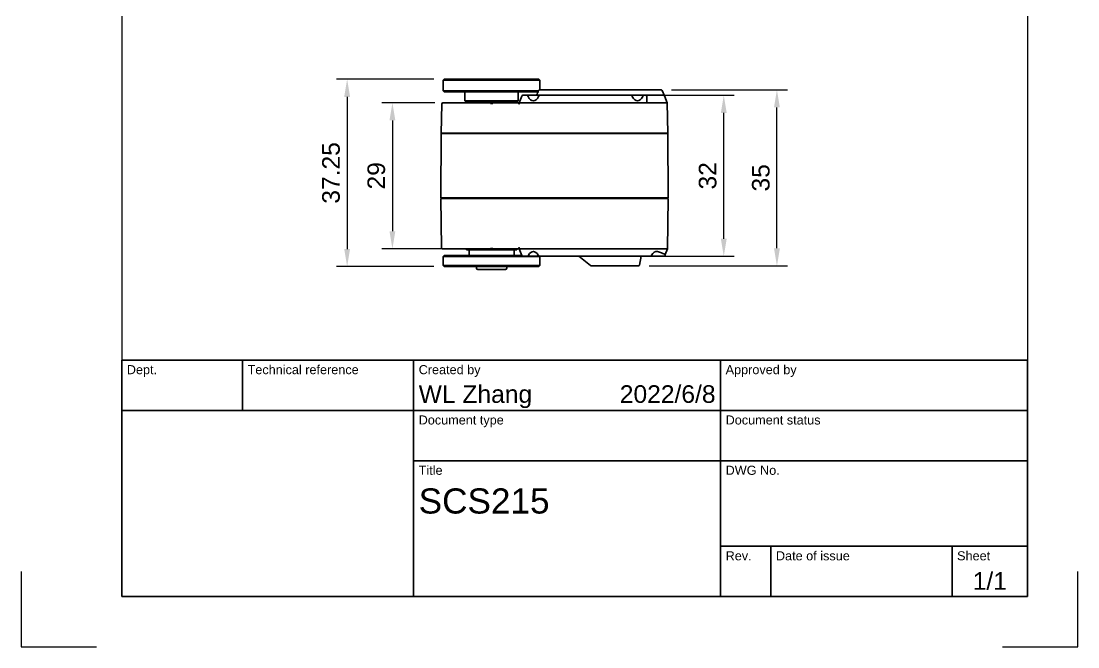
# Model space of a CAD drawing. Header units: millimetres. Extents: x 0 to 210, y 0 to 297.
# Drawn here: x 0 to 210, y 0 to 124.4 of the extents above; entities that cross this region are included whole.
import ezdxf
from ezdxf.enums import TextEntityAlignment as Align

# ---------------------------------------------------------------- set-up
doc = ezdxf.new("R2010")
doc.units = ezdxf.units.MM
doc.header["$LTSCALE"] = 0.75
for name, color, linetype, lineweight in [('Border', 7, 'Continuous', 25), ('Dimensions', 7, 'Continuous', 18), ('TitleBlock', 7, 'Continuous', 35), ('可见', 7, 'Continuous', 35)]:
    doc.layers.add(name, color=color, linetype=linetype, lineweight=lineweight)
doc.styles.add('FusionTitle', font='arial.ttf')
doc.styles.get("Standard").update_dxf_attribs({"font": 'arial.ttf'})
doc.dimstyles.new('ISO-25', dxfattribs={"dimtxt": 3.5, "dimasz": 3.5, "dimexe": 2.1, "dimexo": 2.1, "dimgap": 1.4, "dimtad": 1, "dimzin": 12, "dimdsep": 46, "dimtxsty": 'Standard', "dimcen": 0, "dimclrd": 256, "dimclre": 256, "dimclrt": 256, "dimazin": 3, "dimtp": 0.1, "dimtm": 0.1, "dimtfac": 0.714286, "dimtmove": 0, "dimatfit": 3, "dimfxl": 1, "dimtzin": 12, "dimarcsym": 0})

# ---------------------------------------------------------------- blocks, each defined once
blk = doc.blocks.new('ISO_A4(P)_SHEET')
at = {"layer": 'Border'}
for p, q in [((20, 287), (20, 10)), ((200, 287), (200, 10)), ((20, 10), (200, 10))]:
    blk.add_line(p, q, dxfattribs=at)
at = {"layer": 'Defpoints'}
for p, q in [((0, 15), (0, 0)), ((210, 0), (210, 15)), ((0, 0), (15, 0)), ((195, 0), (210, 0))]:
    blk.add_line(p, q, dxfattribs=at)
blk = doc.blocks.new('ISO_TITLEBLOCK')
at = {"layer": 'TitleBlock'}
for p, q in [((0, 47), (-180, 47)), ((-180, 47), (-180, 0)), ((-156, 37), (-156, 47)), ((-122, 0), (-122, 47)), ((-61, 0), (-61, 47)), ((0, 0), (0, 47)), ((-180, 37), (0, 37)), ((-122, 27), (0, 27)), ((-61, 10), (0, 10)), ((-51, 0), (-51, 10)), ((-15, 0), (-15, 10)), ((-180, 0), (0, 0))]:
    blk.add_line(p, q, dxfattribs=at)
at = {"layer": 'TitleBlock', "style": 'FusionTitle'}
for s, p in [('Dept.', (-179, 46)), ('Technical reference', (-155, 46)), ('Created by', (-121, 46)), ('Approved by', (-60, 46)), ('Document type', (-121, 36)), ('Document status', (-60, 36)), ('Title', (-121, 26)), ('DWG No.', (-60, 26)), ('Rev.', (-60, 9)), ('Date of issue', (-50, 9)), ('Sheet', (-14, 9))]:
    blk.add_text(s, height=1.8, dxfattribs=at).set_placement(p, align=Align.TOP_LEFT)
for tag, height, p in [('DEPT', 3.5, (-179, 42)), ('TECHNICAL_REFERENCE', 3.5, (-155, 42)), ('CREATED_BY', 3.5, (-121, 42)), ('APPROVED_BY', 3.5, (-60, 42)), ('DOCUMENT_TYPE', 3.5, (-121, 32)), ('DOCUMENT_STATUS', 3.5, (-60, 32)), ('TITLE_1', 5, (-121, 21.5)), ('TITLE_2', 5, (-121, 14)), ('TITLE_3', 5, (-121, 6.5)), ('DATE_OF_ISSUE', 3.5, (-50, 5))]:
    blk.add_attdef(tag, text='', height=height, dxfattribs=at).set_placement(p, align=Align.TOP_LEFT)
for tag, p in [('CREATED_DATE', (-62, 42)), ('APPROVED_DATE', (-0.99, 42))]:
    blk.add_attdef(tag, text='', height=3.5, dxfattribs=at).set_placement(p, align=Align.TOP_RIGHT)
for tag, height, p in [('DRAWING_NUMBER', 5, (-30.5, 19.75)), ('REV', 3.5, (-56, 4.85)), ('SHEET', 3.5, (-7.5, 4.85))]:
    blk.add_attdef(tag, text='', height=height, dxfattribs=at).set_placement(p, align=Align.TOP_CENTER)
blk = doc.blocks.new('*D32')
at = {"layer": 'Defpoints', "color": 0, "transparency": 16777216}
for p in [(84.093786, 112.826677), (64.784708, 75.576677), (84.093786, 75.576677)]:
    blk.add_point(p, dxfattribs=at)
at = {"layer": 'Dimensions', "lineweight": -2, "transparency": 16777216}
for p, q in [((81.993786, 112.826677), (62.684708, 112.826677)), ((64.784708, 109.326677), (64.784708, 79.076677)), ((81.993786, 75.576677), (62.684708, 75.576677))]:
    blk.add_line(p, q, dxfattribs=at)
at = {"layer": 'Dimensions', "transparency": 16777216}
for points in [[(64.201375, 109.326677), (65.368041, 109.326677), (64.784708, 112.826677)], [(64.201375, 79.076677), (65.368041, 79.076677), (64.784708, 75.576677)]]:
    blk.add_solid(points, dxfattribs=at)
at = {"layer": 'Dimensions', "transparency": 16777216, "insert": (61.596509, 94.201677), "char_height": 3.5, "attachment_point": 5, "rotation": 90}
blk.add_mtext('37.25', dxfattribs=at)
blk = doc.blocks.new('*D43')
at = {"layer": 'Defpoints', "color": 0, "transparency": 16777216}
for p in [(121.505265, 109.626677), (139.63119, 109.626677), (125.241505, 77.626677)]:
    blk.add_point(p, dxfattribs=at)
at = {"layer": 'Dimensions', "lineweight": -2, "transparency": 16777216}
for p, q in [((123.605265, 109.626677), (141.73119, 109.626677)), ((139.63119, 81.126677), (139.63119, 106.126677)), ((127.341505, 77.626677), (141.73119, 77.626677))]:
    blk.add_line(p, q, dxfattribs=at)
at = {"layer": 'Dimensions', "transparency": 16777216}
for points in [[(139.047857, 106.126677), (140.214524, 106.126677), (139.63119, 109.626677)], [(139.047857, 81.126677), (140.214524, 81.126677), (139.63119, 77.626677)]]:
    blk.add_solid(points, dxfattribs=at)
at = {"layer": 'Dimensions', "transparency": 16777216, "insert": (136.442991, 93.626677), "char_height": 3.5, "attachment_point": 5, "rotation": 90}
blk.add_mtext('32', dxfattribs=at)
blk = doc.blocks.new('*D44')
at = {"layer": 'Defpoints', "color": 0, "transparency": 16777216}
for p in [(127.16658, 110.726677), (150.197518, 110.726677), (122.69403, 75.726677)]:
    blk.add_point(p, dxfattribs=at)
at = {"layer": 'Dimensions', "lineweight": -2, "transparency": 16777216}
for p, q in [((129.26658, 110.726677), (152.297518, 110.726677)), ((150.197518, 79.226677), (150.197518, 107.226677)), ((124.79403, 75.726677), (152.297518, 75.726677))]:
    blk.add_line(p, q, dxfattribs=at)
at = {"layer": 'Dimensions', "transparency": 16777216}
for points in [[(149.614184, 107.226677), (150.780851, 107.226677), (150.197518, 110.726677)], [(149.614184, 79.226677), (150.780851, 79.226677), (150.197518, 75.726677)]]:
    blk.add_solid(points, dxfattribs=at)
at = {"layer": 'Dimensions', "transparency": 16777216, "insert": (147.009318, 93.226677), "char_height": 3.5, "attachment_point": 5, "rotation": 90}
blk.add_mtext('35', dxfattribs=at)
blk = doc.blocks.new('*D45')
at = {"layer": 'Defpoints', "color": 0, "transparency": 16777216}
for p in [(84.336613, 108.126677), (73.782468, 79.126678), (85.695666, 79.126678)]:
    blk.add_point(p, dxfattribs=at)
at = {"layer": 'Dimensions', "lineweight": -2, "transparency": 16777216}
for p, q in [((82.236613, 108.126677), (71.682468, 108.126677)), ((73.782468, 104.626677), (73.782468, 82.626678)), ((83.595666, 79.126678), (71.682468, 79.126678))]:
    blk.add_line(p, q, dxfattribs=at)
at = {"layer": 'Dimensions', "transparency": 16777216}
for points in [[(73.199135, 104.626677), (74.365801, 104.626677), (73.782468, 108.126677)], [(73.199135, 82.626678), (74.365801, 82.626678), (73.782468, 79.126678)]]:
    blk.add_solid(points, dxfattribs=at)
at = {"layer": 'Dimensions', "transparency": 16777216, "insert": (70.595463, 93.626677), "char_height": 3.5, "attachment_point": 5, "rotation": 90}
blk.add_mtext('29', dxfattribs=at)

msp = doc.modelspace()

# ---------------------------------------------------------------- linework, layer by layer
at = {"layer": '可见'}
for p, q in [((84.094, 112.827), (83.894, 112.627)), ((83.894, 110.527), (83.894, 112.627)), ((102.894, 112.827), (103.094, 112.627)), ((103.094, 110.727), (103.094, 112.627)), ((84.094, 110.327), (83.894, 110.527)), ((88.194, 108.527), (88.194, 110.327)), ((98.794, 108.527), (98.794, 110.327)), ((99.492, 109.47, 11.378), (98.955, 108.126, 11.934)), ((99.725, 109.627, 11.378), (100.805, 109.627, 11.378)), ((102.782, 109.627, 11.378), (121.505, 109.627, 11.378)), ((103.061, 110.727, 6.72), (127.167, 110.727, 6.72)), ((123.482, 109.627, 11.378), (124.094, 109.627, 11.378)), ((124.344, 108.127, 11.896), (124.344, 109.377, 11.378)), ((126.244, 109.627, 7.85), (127.655, 109.627, 7.85)), ((127.84, 109.503, 6.817), (127.398, 110.572, 6.723)), ((128.41, 108.127, 7.852), (127.84, 109.503, 7.85)), ((83.574, 107.88, 8.788), (83.494, 102.127, 8.822)), ((85.718, 108.127, 11.407), (84.337, 108.127, 10.026)), ((86.955, 108.127, 11.92), (93.244, 108.127, 11.92)), ((88.394, 108.327), (88.194, 108.527)), ((90.499, 108.327, -0.18), (90.499, 108.227, -0.18)), ((90.525, 108.227, 0.43), (90.525, 108.327, 0.43)), ((90.549, 108.327, 0.571), (90.549, 108.227, 0.571)), ((90.725, 108.227, 1.154), (90.725, 108.327, 1.154)), ((90.783, 108.327, 1.285), (90.783, 108.227, 1.285)), ((91.099, 108.227, 1.807), (91.099, 108.327, 1.807)), ((91.188, 108.327, 1.919), (91.188, 108.227, 1.919)), ((91.623, 108.227, 2.346), (91.623, 108.327, 2.346)), ((91.738, 108.327, 2.432), (91.738, 108.227, 2.432)), ((92.266, 108.227, 2.737), (92.266, 108.327, 2.737)), ((92.398, 108.327, 2.793), (92.398, 108.227, 2.793)), ((92.985, 108.227, 2.957), (92.985, 108.327, 2.957)), ((93.127, 108.327, 2.977), (93.127, 108.227, 2.977)), ((93.244, 108.127, 9), (93.744, 108.127, 9)), ((93.244, 108.027, 12.12), (93.744, 108.027, 12.12)), ((93.736, 108.227, 2.99), (93.736, 108.327, 2.99)), ((93.744, 108.127, 11.92), (98.955, 108.127, 11.92)), ((93.879, 108.327, 2.975), (93.879, 108.227, 2.975)), ((94.472, 108.227, 2.836), (94.472, 108.327, 2.836)), ((94.606, 108.327, 2.786), (94.606, 108.227, 2.786)), ((95.147, 108.227, 2.504), (95.147, 108.327, 2.504)), ((95.264, 108.327, 2.422), (95.264, 108.227, 2.422)), ((95.717, 108.227, 2.014), (95.717, 108.327, 2.014)), ((95.811, 108.327, 1.905), (95.811, 108.227, 1.905)), ((96.148, 108.227, 1.398), (96.148, 108.327, 1.398)), ((96.212, 108.327, 1.269), (96.212, 108.227, 1.269)), ((96.394, 108.127), (96.404, 108.137)), ((96.412, 108.227, 0.694), (96.412, 108.327, 0.694)), ((96.442, 108.327, 0.553), (96.442, 108.227, 0.553)), ((96.493, 108.227, -0.054), (96.493, 108.327, -0.054)), ((98.594, 108.327), (98.794, 108.527)), ((124.096, 108.127, 12.166), (99.185, 108.127, 12.166)), ((124.099, 108.127, 12.166), (126.41, 108.127, 12.166)), ((128.494, 102.127, 10.25), (128.41, 108.127, 10.166)), ((83.494, 102.027, 8.822), (83.382, 89.227, 8.868)), ((84.08, 102.127, 10.236), (85.508, 102.127, 11.664)), ((85.508, 102.027, 11.664), (84.08, 102.027, 10.236)), ((84.16, 102.027, 8.822), (84.16, 102.127, 8.822)), ((86.922, 102.127, 12.25), (126.494, 102.127, 12.25)), ((86.922, 102.027, 12.25), (126.494, 102.027, 12.25)), ((127.828, 102.127, 10.25), (127.828, 102.027, 10.25)), ((127.958, 102.127, 2.711), (127.958, 102.027, 2.711)), ((128.605, 89.227, 10.362), (128.494, 102.027, 10.25)), ((83.384, 89.127, 8.867), (83.52, 79.373, 8.811)), ((83.968, 89.227, 10.282), (85.462, 89.227, 11.776)), ((85.462, 89.127, 11.774), (83.97, 89.127, 10.281)), ((84.132, 89.227, 8.868), (84.132, 89.127, 8.868)), ((86.876, 89.227, 12.362), (126.606, 89.227, 12.362)), ((126.604, 89.127, 12.36), (86.877, 89.127, 12.36)), ((127.855, 89.227, 10.362), (127.855, 89.127, 10.362)), ((128.464, 79.127, 10.221), (128.604, 89.127, 10.36)), ((84.094, 77.777), (83.894, 77.577)), ((84.282, 79.127, 10.048), (85.696, 79.127, 11.461)), ((93.244, 79.127, 11.974), (86.933, 79.127, 11.974)), ((88.494, 79.127), (88.494, 78.927)), ((89.034, 77.777), (89.034, 78.927)), ((93.744, 79.174, 12.12), (93.244, 79.174, 12.12)), ((93.744, 79.127, 9), (93.244, 79.127, 9)), ((98.955, 79.127, 11.974), (93.744, 79.127, 11.974)), ((97.954, 77.777), (97.954, 78.927)), ((98.494, 79.127), (98.494, 78.927)), ((98.955, 79.127, 11.988), (99.492, 77.784, 11.432)), ((99.186, 79.127, 12.22), (126.464, 79.127, 12.22)), ((128.464, 79.126, 10.221), (127.994, 77.99, 10.221)), ((127.994, 77.991, 10.25), (127.994, 77.827, 10.25)), ((83.894, 75.777), (83.894, 77.577)), ((84.094, 75.577), (83.894, 75.777)), ((100.871, 77.627, 11.432), (99.725, 77.627, 11.432)), ((125.242, 77.627, 11.432), (102.717, 77.627, 11.432)), ((102.894, 75.577), (103.094, 75.777)), ((103.044, 77.627), (103.094, 77.577)), ((103.094, 75.777), (103.094, 77.577)), ((110.819, 77.627, 9.067), (113.139, 75.771, 8.739)), ((122.694, 75.727, 8.739), (113.264, 75.727, 8.739)), ((122.891, 75.892, 8.739), (123.197, 77.627, 9.045)), ((90.494, 75.577), (90.494, 75.277)), ((96.494, 75.577), (96.494, 75.277))]:
    msp.add_line(p, q, dxfattribs=at)
at = {"layer": '可见', "extrusion": (0, 1, 0)}
for centre, radius, start, end in [((-93.494, 0, 112.627), 9.6, 360, 180), ((-93.494, 0, 110.527), 9.6, 360, 165.77706), ((-93.494, 0, 110.327), 9.4, 0, 169.0053), ((-126.244, 10, 109.627), 2.15, 270, 360), ((-93.494, 0, 108.327), 5.1, 0, 180), ((-93.494, 0, 108.227), 3, 8.23158, 10.96844), ((-93.494, 0, 108.227), 3, 22.63158, 25.36844), ((-93.494, 0, 108.227), 3, 37.03158, 39.76844), ((-93.494, 0, 108.227), 3, 51.43158, 54.16844), ((-93.494, 0, 108.227), 3, 65.83158, 68.56844), ((-93.494, 0, 108.227), 3, 80.23158, 82.96844), ((-93.494, 0, 108.227), 3, 94.63157, 97.36844), ((-93.494, 0, 108.227), 3, 109.03158, 111.76844), ((-93.494, 0, 108.227), 3, 123.43158, 126.16844), ((-93.494, 0, 108.227), 3, 137.83157, 140.56844), ((-93.494, 0, 108.227), 3, 152.23158, 154.96844), ((-93.494, 0, 108.227), 3, 166.63158, 169.36844), ((-93.494, 0, 78.927), 5, 0, 180), ((-101.794, 10.25, 77.627), 1.5, 52.02023, 127.97978), ((-126.244, 10.25, 77.627), 1.55, 49.71178, 180), ((-93.494, 0, 75.027), 2.75, 0, 180)]:
    msp.add_arc(centre, radius, start, end, dxfattribs=at)
at = {"layer": '可见', "extrusion": (0, -1, 0)}
for centre, radius, start, end in [((93.494, 0, -112.827), 9.4, 0, 180), ((101.794, 10.25, -109.627), 1.5, 48.77529, 131.22471), ((122.494, 10.25, -109.627), 1.5, 48.77529, 131.22471), ((93.494, 0, -108.527), 5.3, 0, 180)]:
    msp.add_arc(centre, radius, start, end, dxfattribs=at)
at = {"layer": '可见', "extrusion": (0, 0, -1)}
for centre, radius, start, end in [((-99.725, 109.377, -11.378), 0.25, 21.80141, 90), ((-124.094, 109.377, -11.378), 0.25, 90, 180), ((-127.655, 109.427, -7.85), 0.2, 90, 157.5103), ((-99.725, 77.877, -11.432), 0.25, 270, 338.19859), ((-127.794, 77.827, -10.25), 0.2, 180, 270), ((-113.264, 75.927, -8.739), 0.2, 270, 308.65981), ((-90.744, 75.277), 0.25, 270, 0), ((-96.244, 75.277), 0.25, 180, 270)]:
    msp.add_arc(centre, radius, start, end, dxfattribs=at)
at = {"layer": '可见', "extrusion": (-3.20202e-05, -0.017543, -0.999846)}
msp.add_arc((126.965, -110.574, -8.666), 0.25, 327.3097, 330.25201, dxfattribs=at)
at = {"layer": '可见', "extrusion": (4.27086e-06, -4.66306e-06, -1)}
msp.add_arc((-83.824, 107.877, -8.789), 0.25, 0.79995, 89.99925, dxfattribs=at)
at = {"layer": '可见', "extrusion": (-1.34032e-05, -1, 4.663e-06)}
msp.add_arc((85.572, 8.789, -108.128), 1.75, 134.99973, 180.00025, dxfattribs=at)
at = {"layer": '可见', "extrusion": (-6.17821e-06, -1, 1.27848e-05)}
msp.add_arc((86.955, 10.171, -108.127), 1.75, 89.99973, 135.00025, dxfattribs=at)
at = {"layer": '可见', "extrusion": (-1, 0, 0)}
for centre, start, end in [((-107.877, 11.92, -93.244), 126.8699, 180), ((-79.377, 11.974, -93.244), 0, 35.69121)]:
    msp.add_arc(centre, 0.25, start, end, dxfattribs=at)
at = {"layer": '可见', "extrusion": (1, 0, 0)}
for centre, start, end in [((107.877, 11.92, 93.744), 0, 53.1301), ((79.377, 11.974, 93.744), 144.30879, 180)]:
    msp.add_arc(centre, 0.25, start, end, dxfattribs=at)
at = {"layer": '可见', "extrusion": (5.84e-14, 1, -1.16e-14)}
msp.add_arc((-85.494, 8.822, 102.127), 2, 359.99981, 45.00019, dxfattribs=at)
at = {"layer": '可见', "extrusion": (2.92e-14, -1, -5.8e-15)}
msp.add_arc((85.494, 8.822, -102.027), 2, 134.99993, 180.00007, dxfattribs=at)
at = {"layer": '可见', "extrusion": (-4.47e-14, 1, 1.078e-13)}
msp.add_arc((-86.922, 10.25, 102.127), 2, 44.99981, 90.00019, dxfattribs=at)
at = {"layer": '可见', "extrusion": (2.81e-14, -1, -8.31e-14)}
msp.add_arc((86.922, 10.25, -102.027), 2, 89.99993, 135.00007, dxfattribs=at)
at = {"layer": '可见', "extrusion": (-2e-14, 1, 2.72e-14)}
msp.add_arc((-85.382, 8.868, 89.227), 2, 359.99993, 45.00007, dxfattribs=at)
at = {"layer": '可见', "extrusion": (-3.232e-13, -1, 1.337e-13)}
msp.add_arc((85.384, 8.867, -89.127), 2, 134.99981, 180.00019, dxfattribs=at)
at = {"layer": '可见', "extrusion": (1.75e-14, 1, -8.77e-14)}
msp.add_arc((-86.876, 10.362, 89.227), 2, 44.99993, 90.00007, dxfattribs=at)
at = {"layer": '可见', "extrusion": (-9.02e-14, -1, 2.787e-13)}
msp.add_arc((86.877, 10.36, -89.127), 2, 89.99981, 135.00019, dxfattribs=at)
at = {"layer": '可见', "extrusion": (-1.33505e-05, 1, 6.44982e-06)}
msp.add_arc((-85.521, 8.81, 79.126), 1.75, 18.1722, 45.00025, dxfattribs=at)
at = {"layer": '可见', "extrusion": (7.1e-15, -1, 0)}
for centre, radius, start in [((93.494, 0, -77.777), 9.4, 50.32221), ((93.494, 0, -77.577), 9.6, 0)]:
    msp.add_arc(centre, radius, start, 180, dxfattribs=at)
at = {"layer": '可见', "extrusion": (-4.87065e-06, 1, 1.39954e-05)}
msp.add_arc((-86.933, 10.223, 79.126), 1.75, 44.99973, 90.00025, dxfattribs=at)
at = {"layer": '可见', "extrusion": (-7.1e-15, 1, 0)}
for centre, radius in [((-93.494, 0, 75.777), 9.6), ((-93.494, 0, 75.577), 9.4)]:
    msp.add_arc(centre, radius, 0, 180, dxfattribs=at)
at = {"layer": '可见', "extrusion": (-2.91285e-10, -1.49996e-10, -1)}
msp.add_arc((-122.694, 75.927, -8.739), 0.2, 190, 270, dxfattribs=at)
at = {"layer": '可见', "extrusion": (0, -0.382517, -0.923948)}
for centre in [(101.794, 112.755, 10.25), (122.494, 112.755, 10.25)]:
    msp.add_ellipse(centre, major_axis=(0, -4.227, 1.75), ratio=0.382517, start_param=-0.6446678, end_param=0.6446678, dxfattribs=at)
at = {"layer": '可见', "extrusion": (0, 0.013962, 0.999903)}
msp.add_ellipse((98.954, 107.45, 12.176), major_axis=(0.267, 0.67, -0.009), ratio=0.3466618, start_param=0.140378, end_param=1.019379, dxfattribs=at)
at = {"layer": '可见', "extrusion": (0, -1, 0)}
for centre, ratio, start_param, end_param in [((126.41, 108.127, 10.166), 0.9998051, 5.4978846, 7.0685255), ((126.494, 102.027, 10.25), 0.9999239, 5.4978252, 7.0685454), ((126.604, 89.127, 10.36), 0.9998051, 5.4978846, 7.068486)]:
    msp.add_ellipse(centre, major_axis=(1.414, 0, 1.414), ratio=ratio, start_param=start_param, end_param=end_param, dxfattribs=at)
at = {"layer": '可见', "extrusion": (0, 1, 0)}
for centre, ratio, start_param, end_param in [((126.494, 102.127, 10.25), 0.9998051, -0.7853007, 0.7853007), ((126.605, 89.227, 10.362), 0.9999239, -0.7853601, 0.7853601)]:
    msp.add_ellipse(centre, major_axis=(1.414, 0, 1.414), ratio=ratio, start_param=start_param, end_param=end_param, dxfattribs=at)
at = {"layer": '可见', "extrusion": (0, 0.013962, -0.999903)}
msp.add_ellipse((98.954, 79.803, 12.23), major_axis=(-0.267, 0.67, 0.009), ratio=0.3466618, start_param=3.2786099, end_param=4.1609717, dxfattribs=at)
at = {"layer": '可见', "extrusion": (0, 0.382517, -0.923948)}
msp.add_ellipse((101.794, 74.367, 10.25), major_axis=(0, 4.227, 1.75), ratio=0.382517, start_param=-0.5912583, end_param=0.5912583, dxfattribs=at)
at = {"layer": '可见', "extrusion": (-1.06493e-05, -0.382514, 0.92395)}
msp.add_ellipse((125.514, 77.807, 11.674), major_axis=(0.291, 0.07, 0.029), ratio=0.6057455, start_param=2.6233517, end_param=2.8812791, dxfattribs=at)
at = {"layer": '可见', "extrusion": (-1.69555e-06, -0.382515, 0.923949)}
msp.add_ellipse((126.245, 74.36, 10.247), major_axis=(-0.001, 4.234, 1.753), ratio=0.3822162, start_param=-0.126331, end_param=0.611549, dxfattribs=at)
at = {"layer": '可见', "extrusion": (1.47069e-11, 0.382517, 0.923948)}
msp.add_open_spline([(100.722, 109.472, 11.609), (100.722, 109.471, 11.61), (100.721, 109.469, 11.611), (100.72, 109.454, 11.617), (100.721, 109.438, 11.623), (100.727, 109.41, 11.635), (100.734, 109.392, 11.642), (100.742, 109.377, 11.648), (100.742, 109.377, 11.649), (100.742, 109.377, 11.649)], degree=3, knots=[0.334503939, 0.334503939, 0.334503939, 0.334503939, 0.335021751, 0.335021751, 0.339355303, 0.339355303, 0.344463304, 0.344463304, 0.344600559, 0.344600559, 0.344600559, 0.344600559], dxfattribs=at)
at = {"layer": '可见'}
for points, knots in [([(100.805, 109.627, 11.378), (100.805, 109.627, 11.379), (100.805, 109.627, 11.38), (100.798, 109.627, 11.398), (100.791, 109.624, 11.417), (100.778, 109.616, 11.452), (100.772, 109.61, 11.469), (100.755, 109.589, 11.514), (100.746, 109.57, 11.541), (100.731, 109.524, 11.582), (100.726, 109.499, 11.598), (100.722, 109.472, 11.609)], [-0.081107422, -0.081107422, -0.081107422, -0.081107422, -0.080864974, -0.080864974, -0.075085109, -0.075085109, -0.069346917, -0.069346917, -0.059254351, -0.059254351, -0.050332458, -0.050332458, -0.050332458, -0.050332458]), ([(102.782, 109.627, 11.378), (102.783, 109.627, 11.379), (102.783, 109.627, 11.38), (102.79, 109.627, 11.398), (102.797, 109.624, 11.417), (102.81, 109.616, 11.452), (102.816, 109.61, 11.469), (102.832, 109.589, 11.514), (102.842, 109.57, 11.541), (102.856, 109.524, 11.582), (102.862, 109.499, 11.598), (102.866, 109.472, 11.609)], [-0.000242449, -0.000242449, -0.000242449, -0.000242449, 0, 0, 0.005779865, 0.005779865, 0.011518057, 0.011518057, 0.021610623, 0.021610623, 0.030532516, 0.030532516, 0.030532516, 0.030532516]), ([(102.813, 110.562, 6.724), (102.823, 110.587, 6.723), (102.837, 110.611, 6.723), (102.871, 110.651, 6.722), (102.891, 110.669, 6.722), (102.937, 110.699, 6.721), (102.963, 110.71, 6.721), (103.013, 110.723, 6.721), (103.037, 110.727, 6.72), (103.061, 110.727, 6.72)], [0, 0, 0, 0, 0.007993716, 0.007993716, 0.01594071, 0.01594071, 0.024235273, 0.024235273, 0.031456276, 0.031456276, 0.031456276, 0.031456276]), ([(121.505, 109.627, 11.378), (121.505, 109.627, 11.379), (121.505, 109.627, 11.38), (121.498, 109.627, 11.398), (121.491, 109.624, 11.417), (121.478, 109.616, 11.452), (121.472, 109.61, 11.469), (121.455, 109.589, 11.514), (121.446, 109.57, 11.541), (121.431, 109.524, 11.582), (121.426, 109.499, 11.598), (121.422, 109.472, 11.609)], [-0.081107422, -0.081107422, -0.081107422, -0.081107422, -0.080864974, -0.080864974, -0.075085109, -0.075085109, -0.069346917, -0.069346917, -0.059254351, -0.059254351, -0.050332458, -0.050332458, -0.050332458, -0.050332458]), ([(123.482, 109.627, 11.378), (123.483, 109.627, 11.379), (123.483, 109.627, 11.38), (123.49, 109.627, 11.398), (123.497, 109.624, 11.417), (123.51, 109.616, 11.452), (123.516, 109.61, 11.469), (123.532, 109.589, 11.514), (123.542, 109.57, 11.541), (123.556, 109.524, 11.582), (123.562, 109.499, 11.598), (123.566, 109.472, 11.609)], [-0.000242449, -0.000242449, -0.000242449, -0.000242449, 0, 0, 0.005779865, 0.005779865, 0.011518057, 0.011518057, 0.021610623, 0.021610623, 0.030532516, 0.030532516, 0.030532516, 0.030532516]), ([(127.167, 110.727, 6.72), (127.194, 110.727, 6.72), (127.221, 110.722, 6.721), (127.272, 110.705, 6.721), (127.296, 110.692, 6.721), (127.338, 110.661, 6.722), (127.357, 110.641, 6.722), (127.374, 110.617, 6.722), (127.376, 110.614, 6.722), (127.377, 110.611, 6.723)], [0, 0, 0, 0, 0.00809115, 0.00809115, 0.016050594, 0.016050594, 0.024017345, 0.024017345, 0.024946817, 0.024946817, 0.024946817, 0.024946817]), ([(98.955, 108.126, 11.934), (98.955, 108.126, 11.935), (98.955, 108.126, 11.935), (98.954, 108.124, 11.965), (98.957, 108.115, 11.999), (98.962, 108.09, 12.053), (98.965, 108.071, 12.08), (98.963, 108.025, 12.123), (98.957, 107.998, 12.14), (98.935, 107.942, 12.163), (98.916, 107.911, 12.169), (98.896, 107.88, 12.17), (98.896, 107.88, 12.17), (98.896, 107.88, 12.17)], [-0.171855618, -0.171855618, -0.171855618, -0.171855618, -0.171734915, -0.171734915, -0.162862056, -0.162862056, -0.153839837, -0.153839837, -0.144817618, -0.144817618, -0.134430388, -0.134430388, -0.134427464, -0.134427464, -0.134427464, -0.134427464]), ([(83.857, 79.127, 9.357), (83.828, 79.127, 9.268), (83.806, 79.127, 9.176), (83.783, 79.127, 9.032), (83.777, 79.127, 8.98), (83.772, 79.127, 8.906), (83.771, 79.127, 8.884), (83.77, 79.127, 8.853), (83.77, 79.127, 8.844), (83.77, 79.127, 8.83), (83.77, 79.127, 8.823), (83.769, 79.127, 8.816), (83.769, 79.127, 8.815), (83.769, 79.127, 8.814), (83.769, 79.127, 8.813), (83.769, 79.127, 8.813), (83.768, 79.127, 8.813), (83.768, 79.127, 8.812), (83.768, 79.127, 8.812), (83.766, 79.127, 8.811), (83.765, 79.127, 8.811), (83.755, 79.127, 8.811), (83.745, 79.128, 8.811), (83.721, 79.131, 8.811), (83.706, 79.135, 8.811), (83.666, 79.148, 8.811), (83.642, 79.16, 8.811), (83.599, 79.192, 8.811), (83.58, 79.212, 8.811), (83.55, 79.255, 8.811), (83.538, 79.28, 8.811), (83.524, 79.327, 8.811), (83.52, 79.35, 8.811), (83.52, 79.373, 8.811)], [0, 0, 0, 0, 0.028089349, 0.028089349, 0.043686136, 0.043686136, 0.050414087, 0.050414087, 0.052936662, 0.052936662, 0.054828615, 0.054828615, 0.055151522, 0.055151522, 0.055239372, 0.055239372, 0.055328036, 0.055328036, 0.05541683, 0.05541683, 0.055777303, 0.055777303, 0.058587307, 0.058587307, 0.063124663, 0.063124663, 0.07118497, 0.07118497, 0.079147483, 0.079147483, 0.087113506, 0.087113506, 0.093962812, 0.093962812, 0.093962812, 0.093962812]), ([(98.896, 79.373, 12.224), (98.9, 79.366, 12.224), (98.905, 79.359, 12.223), (98.924, 79.328, 12.22), (98.938, 79.304, 12.214), (98.956, 79.26, 12.196), (98.961, 79.238, 12.183), (98.965, 79.198, 12.15), (98.964, 79.18, 12.13), (98.96, 79.154, 12.091), (98.958, 79.144, 12.068), (98.955, 79.131, 12.026), (98.955, 79.128, 12.007), (98.955, 79.127, 11.988)], [0.210967233, 0.210967233, 0.210967233, 0.210967233, 0.213266661, 0.213266661, 0.221189323, 0.221189323, 0.22851054, 0.22851054, 0.235831758, 0.235831758, 0.242655001, 0.242655001, 0.248056301, 0.248056301, 0.248056301, 0.248056301]), ([(100.871, 77.627, 11.432), (100.87, 77.627, 11.433), (100.87, 77.627, 11.434), (100.864, 77.627, 11.452), (100.858, 77.629, 11.47), (100.846, 77.637, 11.505), (100.84, 77.643, 11.522), (100.825, 77.664, 11.567), (100.817, 77.683, 11.594), (100.803, 77.728, 11.636), (100.798, 77.753, 11.652), (100.794, 77.781, 11.663)], [-0.000241052, -0.000241052, -0.000241052, -0.000241052, 0, 0, 0.005641738, 0.005641738, 0.011249666, 0.011249666, 0.021296934, 0.021296934, 0.030336679, 0.030336679, 0.030336679, 0.030336679]), ([(102.717, 77.627, 11.432), (102.717, 77.627, 11.433), (102.717, 77.627, 11.434), (102.724, 77.627, 11.452), (102.73, 77.629, 11.47), (102.742, 77.637, 11.505), (102.747, 77.643, 11.522), (102.762, 77.664, 11.567), (102.771, 77.683, 11.594), (102.784, 77.728, 11.636), (102.79, 77.753, 11.652), (102.793, 77.781, 11.663)], [-0.080697196, -0.080697196, -0.080697196, -0.080697196, -0.080456143, -0.080456143, -0.074814406, -0.074814406, -0.069206477, -0.069206477, -0.059159209, -0.059159209, -0.050119464, -0.050119464, -0.050119464, -0.050119464]), ([(125.221, 77.781, 11.663), (125.217, 77.759, 11.654), (125.215, 77.738, 11.642), (125.215, 77.72, 11.627), (125.214, 77.701, 11.612), (125.215, 77.684, 11.594), (125.218, 77.671, 11.574), (125.22, 77.657, 11.554), (125.223, 77.646, 11.531), (125.227, 77.638, 11.508), (125.231, 77.631, 11.484), (125.236, 77.627, 11.458), (125.242, 77.627, 11.432)], [0, 0, 0, 0, 0.25, 0.25, 0.25, 0.5, 0.5, 0.5, 0.75, 0.75, 0.75, 1, 1, 1, 1]), ([(128.464, 79.127, 10.221), (128.464, 79.124, 10.485), (128.412, 79.125, 10.747), (128.209, 79.123, 11.232), (128.063, 79.123, 11.45), (127.694, 79.123, 11.819), (127.476, 79.123, 11.965), (126.991, 79.125, 12.168), (126.729, 79.124, 12.22), (126.464, 79.127, 12.22)], [-0.3147312, -0.3147312, -0.3147312, -0.3147312, -0.23531965, -0.23531965, -0.15736485, -0.15736485, -0.07942791, -0.07942791, -0.000001, -0.000001, -0.000001, -0.000001]), ([(127.994, 77.991, 10.25), (127.994, 77.998, 10.418), (127.969, 78.015, 10.585), (127.873, 78.062, 10.911), (127.801, 78.094, 11.067), (127.584, 78.181, 11.398), (127.425, 78.241, 11.56), (127.128, 78.345, 11.767), (127.004, 78.387, 11.832), (126.742, 78.473, 11.934), (126.604, 78.516, 11.968), (126.464, 78.561, 11.986)], [-0.26021924, -0.26021924, -0.26021924, -0.26021924, -0.20978107, -0.20978107, -0.15753334, -0.15753334, -0.08804179, -0.08804179, -0.04439577, -0.04439577, -0.000001, -0.000001, -0.000001, -0.000001])]:
    msp.add_open_spline(points, degree=3, knots=knots, dxfattribs=at)
for points in [[(102.444, 109.627, 6.806), (102.569, 109.938, 6.778), (102.692, 110.25, 6.751), (102.813, 110.562, 6.724)], [(127.167, 110.727, -6.72), (127.193, 110.727, -6.72), (127.22, 110.722, -6.721), (127.245, 110.714, -6.721)], [(127.384, 110.6, 6.723), (127.389, 110.591, 6.723), (127.394, 110.582, 6.723), (127.398, 110.572, 6.723)]]:
    msp.add_open_spline(points, degree=3, dxfattribs=at)
at = {"layer": '可见', "extrusion": (1.50915e-11, -0.382517, -0.923948)}
msp.add_open_spline([(102.845, 109.377, 11.649), (102.846, 109.377, 11.649), (102.846, 109.377, 11.648), (102.854, 109.392, 11.642), (102.861, 109.41, 11.635), (102.867, 109.438, 11.623), (102.868, 109.454, 11.617), (102.866, 109.469, 11.611), (102.866, 109.471, 11.61), (102.866, 109.472, 11.609)], degree=3, knots=[0.108056003, 0.108056003, 0.108056003, 0.108056003, 0.108193259, 0.108193259, 0.113301259, 0.113301259, 0.117634812, 0.117634812, 0.118152623, 0.118152623, 0.118152623, 0.118152623], dxfattribs=at)
at = {"layer": '可见', "extrusion": (-4.36307e-11, 0.382517, 0.923948)}
msp.add_open_spline([(121.422, 109.472, 11.609), (121.422, 109.471, 11.61), (121.421, 109.469, 11.611), (121.42, 109.454, 11.617), (121.421, 109.438, 11.623), (121.427, 109.41, 11.635), (121.434, 109.392, 11.642), (121.442, 109.377, 11.648), (121.442, 109.377, 11.649), (121.442, 109.377, 11.649)], degree=3, knots=[0.334503939, 0.334503939, 0.334503939, 0.334503939, 0.335021751, 0.335021751, 0.339355303, 0.339355303, 0.344463304, 0.344463304, 0.344600559, 0.344600559, 0.344600559, 0.344600559], dxfattribs=at)
at = {"layer": '可见', "extrusion": (-1.16447e-11, -0.382517, -0.923948)}
msp.add_open_spline([(123.545, 109.377, 11.649), (123.546, 109.377, 11.649), (123.546, 109.377, 11.648), (123.554, 109.392, 11.642), (123.561, 109.41, 11.635), (123.567, 109.438, 11.623), (123.568, 109.454, 11.617), (123.566, 109.469, 11.611), (123.566, 109.471, 11.61), (123.566, 109.472, 11.609)], degree=3, knots=[0.108056003, 0.108056003, 0.108056003, 0.108056003, 0.108193259, 0.108193259, 0.113301259, 0.113301259, 0.117634812, 0.117634812, 0.118152623, 0.118152623, 0.118152623, 0.118152623], dxfattribs=at)
at = {"layer": '可见', "extrusion": (-0.553392, 5.83472e-10, 0.832921)}
msp.add_rational_spline([(90.596, 108.127, -0.115), (90.548, 108.176, -0.147), (90.499, 108.227, -0.18)], [1.19289489332, 1.19389665021, 1.1944345574], degree=2, dxfattribs=at)
at = {"layer": '可见', "extrusion": (0.621148, 8.52989e-10, 0.783693)}
msp.add_rational_spline([(90.525, 108.227, 0.43), (90.571, 108.176, 0.393), (90.616, 108.127, 0.357)], [1.19443354863, 1.19389563264, 1.19289387973], degree=2, dxfattribs=at)
at = {"layer": '可见', "extrusion": (0.328867, -1.26835e-09, -0.944376)}
msp.add_rational_spline([(90.658, 108.127, 0.609), (90.604, 108.176, 0.59), (90.549, 108.227, 0.571)], [1.19289387343, 1.19389563793, 1.1944335549], degree=2, dxfattribs=at)
at = {"layer": '可见', "extrusion": (0.79653, 2.61729e-10, 0.604599)}
msp.add_rational_spline([(90.725, 108.227, 1.154), (90.761, 108.176, 1.107), (90.795, 108.127, 1.062)], [1.19443369578, 1.19389578126, 1.1928940296], degree=2, dxfattribs=at)
at = {"layer": '可见', "extrusion": (0.083678, 3.16461e-11, -0.996493)}
msp.add_rational_spline([(90.899, 108.127, 1.295), (90.842, 108.176, 1.29), (90.783, 108.227, 1.285)], [1.19289402578, 1.1938957889, 1.19443370431], degree=2, dxfattribs=at)
at = {"layer": '可见', "extrusion": (0.921863, 1.60867e-10, 0.387516)}
msp.add_rational_spline([(91.099, 108.227, 1.807), (91.122, 108.176, 1.752), (91.144, 108.127, 1.7)], [1.19443356606, 1.19389565048, 1.19289389825], degree=2, dxfattribs=at)
at = {"layer": '可见', "extrusion": (-0.166769, -3.77061e-10, -0.985996)}
msp.add_rational_spline([(91.303, 108.127, 1.9), (91.246, 108.176, 1.909), (91.188, 108.227, 1.919)], [1.19289388771, 1.19389565153, 1.19443356815], degree=2, dxfattribs=at)
at = {"layer": '可见', "extrusion": (0.989272, -7.17004e-11, 0.146083)}
msp.add_rational_spline([(91.623, 108.227, 2.346), (91.632, 108.176, 2.287), (91.64, 108.127, 2.23)], [1.19443359025, 1.19389567494, 1.19289392323], degree=2, dxfattribs=at)
at = {"layer": '可见', "extrusion": (-0.406737, 6.57971e-10, -0.913545)}
msp.add_rational_spline([(91.844, 108.127, 2.385), (91.792, 108.176, 2.408), (91.738, 108.227, 2.432)], [1.19289392285, 1.19389568591, 1.19443360202], degree=2, dxfattribs=at)
at = {"layer": '可见', "extrusion": (0.994522, -2.02429e-09, -0.104528)}
msp.add_rational_spline([(92.266, 108.227, 2.737), (92.259, 108.176, 2.678), (92.253, 108.127, 2.621)], [1.19443367345, 1.19389575918, 1.19289400867], degree=2, dxfattribs=at)
at = {"layer": '可见', "extrusion": (0.621148, -2.29029e-09, 0.783693)}
msp.add_rational_spline([(92.489, 108.127, 2.72), (92.444, 108.176, 2.756), (92.398, 108.227, 2.793)], [1.19289400639, 1.19389576823, 1.19443368331], degree=2, dxfattribs=at)
at = {"layer": '可见', "extrusion": (0.937282, -2.03834e-09, -0.348572)}
msp.add_rational_spline([(92.985, 108.227, 2.957), (92.964, 108.176, 2.901), (92.944, 108.127, 2.847)], [1.19443353631, 1.19389562107, 1.19289387027], degree=2, dxfattribs=at)
at = {"layer": '可见', "extrusion": (0.79653, 1.82005e-10, 0.604599)}
msp.add_rational_spline([(93.197, 108.127, 2.885), (93.162, 108.176, 2.93), (93.127, 108.227, 2.977)], [1.19289385783, 1.19389562017, 1.19443353647], degree=2, dxfattribs=at)
at = {"layer": '可见', "extrusion": (0.821149, -1.16505e-09, -0.570714)}
msp.add_rational_spline([(93.736, 108.227, 2.99), (93.702, 108.176, 2.942), (93.67, 108.127, 2.895)], [1.19443365714, 1.19389574304, 1.1928939933], degree=2, dxfattribs=at)
at = {"layer": '可见', "extrusion": (0.921863, 1.80812e-09, 0.387516)}
msp.add_rational_spline([(93.924, 108.127, 2.868), (93.901, 108.176, 2.921), (93.879, 108.227, 2.975)], [1.19289399022, 1.19389575151, 1.19443366651], degree=2, dxfattribs=at)
at = {"layer": '可见', "extrusion": (0.653421, -2.16087e-10, -0.756995)}
msp.add_rational_spline([(94.472, 108.227, 2.836), (94.427, 108.176, 2.797), (94.384, 108.127, 2.76)], [1.19443362729, 1.19389571289, 1.19289396293], degree=2, dxfattribs=at)
at = {"layer": '可见', "extrusion": (0.989272, 2.59674e-09, 0.146083)}
msp.add_rational_spline([(94.623, 108.127, 2.671), (94.615, 108.176, 2.728), (94.606, 108.227, 2.786)], [1.19289396156, 1.19389572307, 1.19443363835], degree=2, dxfattribs=at)
at = {"layer": '可见', "extrusion": (0.444635, 1.17637e-09, -0.895712)}
msp.add_rational_spline([(95.147, 108.227, 2.504), (95.094, 108.176, 2.477), (95.042, 108.127, 2.452)], [1.19443353686, 1.19389562167, 1.19289387109], degree=2, dxfattribs=at)
at = {"layer": '可见', "extrusion": (0.994522, -4.52021e-09, -0.104528)}
msp.add_rational_spline([(95.252, 108.127, 2.306), (95.258, 108.176, 2.363), (95.264, 108.227, 2.422)], [1.19289386216, 1.19389562443, 1.19443354067], degree=2, dxfattribs=at)
at = {"layer": '可见', "extrusion": (0.207912, -2.14193e-10, -0.978148)}
msp.add_rational_spline([(95.717, 108.227, 2.014), (95.659, 108.176, 2.002), (95.604, 108.127, 1.99)], [1.19443369247, 1.19389577872, 1.19289402926], degree=2, dxfattribs=at)
at = {"layer": '可见', "extrusion": (0.937282, 1.4372e-09, -0.348572)}
msp.add_rational_spline([(95.77, 108.127, 1.796), (95.79, 108.176, 1.85), (95.811, 108.227, 1.905)], [1.19289402535, 1.19389578636, 1.19443370102], degree=2, dxfattribs=at)
at = {"layer": '可见', "extrusion": (-0.041876, 2.4928e-12, -0.999123)}
msp.add_rational_spline([(96.148, 108.227, 1.398), (96.089, 108.176, 1.4), (96.032, 108.127, 1.403)], [1.19443357368, 1.19389565886, 1.19289390857], degree=2, dxfattribs=at)
at = {"layer": '可见', "extrusion": (0.821149, 2.1616e-09, -0.570714)}
msp.add_rational_spline([(96.146, 108.127, 1.174), (96.178, 108.176, 1.221), (96.212, 108.227, 1.269)], [1.19289389901, 1.19389566099, 1.19443357688], degree=2, dxfattribs=at)
at = {"layer": '可见', "extrusion": (-0.289032, -7.26114e-10, -0.957319)}
msp.add_rational_spline([(96.412, 108.227, 0.694), (96.356, 108.176, 0.711), (96.301, 108.127, 0.727)], [1.19443357803, 1.19389566313, 1.19289391277], degree=2, dxfattribs=at)
at = {"layer": '可见', "extrusion": (0.653421, -7.03604e-10, -0.756995)}
msp.add_rational_spline([(96.354, 108.127, 0.477), (96.398, 108.176, 0.515), (96.442, 108.227, 0.553)], [1.19289391265, 1.19389567453, 1.19443359028], degree=2, dxfattribs=at)
at = {"layer": '可见', "extrusion": (-0.518027, 6.79372e-10, -0.855364)}
msp.add_rational_spline([(96.493, 108.227, -0.054), (96.443, 108.176, -0.023), (96.394, 108.127, 0.006)], [1.19443353057, 1.19389562068, 1.19289387515], degree=2, dxfattribs=at)
at = {"layer": '可见', "extrusion": (-0.007212, -8.97198e-11, -0.999974)}
msp.add_open_spline([(124.096, 108.127, 12.166), (124.097, 108.127, 12.166), (124.098, 108.127, 12.166), (124.099, 108.127, 12.166)], degree=3, dxfattribs=at)
at = {"layer": '可见', "extrusion": (1.26552e-11, -0.382517, 0.923948)}
msp.add_open_spline([(100.818, 77.877, 11.703), (100.813, 77.868, 11.699), (100.808, 77.858, 11.695), (100.799, 77.837, 11.687), (100.795, 77.822, 11.68), (100.793, 77.8, 11.671), (100.793, 77.79, 11.667), (100.794, 77.781, 11.663)], degree=3, knots=[0.098713443, 0.098713443, 0.098713443, 0.098713443, 0.101801985, 0.101801985, 0.106084833, 0.106084833, 0.108881684, 0.108881684, 0.108881684, 0.108881684], dxfattribs=at)
at = {"layer": '可见', "extrusion": (-2.3975e-12, 0.382517, -0.923948)}
msp.add_open_spline([(102.793, 77.781, 11.663), (102.794, 77.79, 11.667), (102.794, 77.8, 11.671), (102.792, 77.822, 11.68), (102.788, 77.837, 11.687), (102.78, 77.858, 11.695), (102.775, 77.868, 11.699), (102.769, 77.877, 11.703)], degree=3, knots=[0.310661965, 0.310661965, 0.310661965, 0.310661965, 0.313458815, 0.313458815, 0.317741664, 0.317741664, 0.320830206, 0.320830206, 0.320830206, 0.320830206], dxfattribs=at)

# ---------------------------------------------------------------- block references
at = {"layer": 'Border'}
msp.add_blockref('ISO_A4(P)_SHEET', (0, 0), dxfattribs=at)
at = {"layer": 'TitleBlock'}
msp.add_blockref('ISO_TITLEBLOCK', (200, 10), dxfattribs=at).add_auto_attribs({'CREATED_DATE': '2022/6/8', 'SHEET': '1/1', 'TITLE_1': 'SCS215', 'CREATED_BY': 'WL Zhang'})

# ---------------------------------------------------------------- dimensions: what is measured, and where the dimension line sits
at = {"layer": 'Dimensions'}
dim = msp.add_linear_dim(base=(64.785, 75.577), p1=(84.094, 112.827), p2=(84.094, 75.577), angle=270, dimstyle='ISO-25', override={"dimlfac": 1}, dxfattribs=at)
dim.commit()
dim.dimension.update_dxf_attribs({"geometry": '*D32', "text_midpoint": (64.785, 94.202), "dimtype": 161})
for base, p1, p2, angle, picture, middle in [((139.631, 109.627), (125.242, 77.627), (121.505, 109.627), 270, '*D43', (136.443, 93.627)), ((150.198, 110.727), (122.694, 75.727), (127.167, 110.727), 270, '*D44', (147.009, 93.227)), ((73.782, 79.127), (84.337, 108.127), (85.696, 79.127), 270.00002, '*D45', (70.595, 93.627))]:
    dim = msp.add_linear_dim(base=base, p1=p1, p2=p2, angle=angle, dimstyle='ISO-25', override={"dimlfac": 1, "dimclrd": 256, "dimclre": 256}, dxfattribs=at)
    dim.commit()
    dim.dimension.update_dxf_attribs({"geometry": picture, "text_midpoint": middle})

doc.saveas('drawing.dxf')
